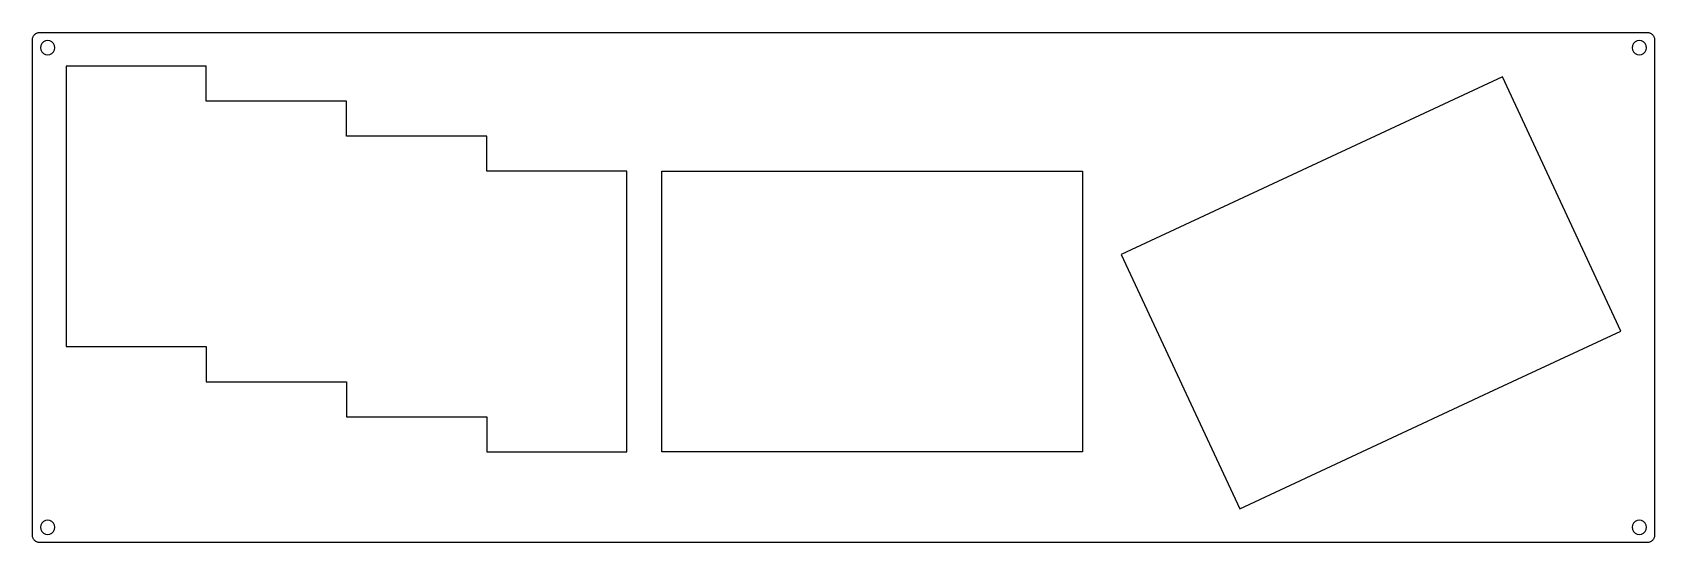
# Model space of a CAD drawing. Extents: x 0 to 220, y 0 to 69.
import ezdxf

# ---------------------------------------------------------------- set-up
doc = ezdxf.new("R2010")
doc.units = 0
doc.layers.get('0').update_dxf_attribs({"linetype": 'CONTINUOUS'})

msp = doc.modelspace()

# ---------------------------------------------------------------- linework, layer by layer
at = {"color": 0}
for p, q in [((0.095085, 68.4018), (0.097841, 68.4802)), ((0.095085, 1.1107), (0.095085, 68.4018)), ((0.097841, 68.4802), (0.107487, 68.5588)), ((0.107487, 68.5588), (0.122645, 68.6361)), ((0.122645, 68.6361), (0.143316, 68.7116)), ((0.143316, 68.7116), (0.170877, 68.7846)), ((0.170877, 68.7846), (0.20395, 68.8552)), ((0.20395, 68.8552), (0.242535, 68.9254)), ((0.242535, 68.9254), (0.285254, 68.9903)), ((0.285254, 68.9903), (0.334863, 69.052)), ((0.334863, 69.052), (0.38723, 69.1099)), ((0.38723, 69.1099), (0.445107, 69.1624)), ((0.445107, 69.1624), (0.507118, 69.2118)), ((0.507118, 69.2118), (0.571885, 69.2549)), ((0.571885, 69.2549), (0.642165, 69.2933)), ((0.642165, 69.2933), (0.712445, 69.3265)), ((0.712445, 69.3265), (0.785481, 69.354)), ((0.785481, 69.354), (0.861275, 69.3745)), ((0.861275, 69.3745), (0.938445, 69.3896)), ((0.938445, 69.3896), (1.01699, 69.3995)), ((1.01699, 69.3995), (1.09554, 69.402)), ((1.09554, 69.402), (219.499, 69.402)), ((219.499, 69.402), (219.578, 69.3995)), ((219.578, 69.3995), (219.655, 69.3896)), ((219.655, 69.3896), (219.732, 69.3745)), ((219.732, 69.3745), (219.808, 69.354)), ((219.808, 69.354), (219.883, 69.3265)), ((219.883, 69.3265), (219.953, 69.2933)), ((219.953, 69.2933), (220.022, 69.2549)), ((220.022, 69.2549), (220.088, 69.2118)), ((220.088, 69.2118), (220.149, 69.1624)), ((220.149, 69.1624), (220.206, 69.1099)), ((220.206, 69.1099), (220.26, 69.052)), ((220.26, 69.052), (220.308, 68.9903)), ((220.308, 68.9903), (220.352, 68.9254)), ((220.352, 68.9254), (220.391, 68.8552)), ((220.391, 68.8552), (220.424, 68.7846)), ((220.424, 68.7846), (220.45, 68.7116)), ((220.45, 68.7116), (220.471, 68.6361)), ((220.471, 68.6361), (220.488, 68.5588)), ((220.488, 68.5588), (220.497, 68.4802)), ((220.497, 68.4802), (220.5, 68.4018)), ((220.5, 68.4018), (220.5, 1.1107)), ((1.24299, 67.6286), (1.19476, 67.3269)), ((1.19476, 67.3269), (1.24299, 67.0264)), ((1.38217, 67.9002), (1.24299, 67.6286)), ((1.24299, 67.0264), (1.38217, 66.7537)), ((1.59714, 68.115), (1.38217, 67.9002)), ((1.38217, 66.7537), (1.59714, 66.5385)), ((1.86862, 68.2544), (1.59714, 68.115)), ((1.59714, 66.5385), (1.86862, 66.3995)), ((2.16903, 68.301), (1.86862, 68.2544)), ((1.86862, 66.3995), (2.16903, 66.3512)), ((2.47082, 68.2544), (2.16903, 68.301)), ((2.16903, 66.3512), (2.47082, 66.3995)), ((2.74367, 68.115), (2.47082, 68.2544)), ((2.47082, 66.3995), (2.74367, 66.5385)), ((2.95865, 67.9002), (2.74367, 68.115)), ((2.74367, 66.5385), (2.95865, 66.7537)), ((3.09783, 67.6286), (2.95865, 67.9002)), ((2.95865, 66.7537), (3.09783, 67.0264)), ((3.14331, 67.3269), (3.09783, 67.6286)), ((3.09783, 67.0264), (3.14331, 67.3269)), ((217.497, 67.6286), (217.449, 67.3269)), ((217.449, 67.3269), (217.497, 67.0264)), ((217.635, 67.9002), (217.497, 67.6286)), ((217.497, 67.0264), (217.635, 66.7537)), ((217.851, 68.115), (217.635, 67.9002)), ((217.635, 66.7537), (217.851, 66.5385)), ((218.124, 68.2544), (217.851, 68.115)), ((217.851, 66.5385), (218.124, 66.3995)), ((218.424, 68.301), (218.124, 68.2544)), ((218.124, 66.3995), (218.424, 66.3512)), ((218.725, 68.2544), (218.424, 68.301)), ((218.424, 66.3512), (218.725, 66.3995)), ((218.998, 68.115), (218.725, 68.2544)), ((218.725, 66.3995), (218.998, 66.5385)), ((219.213, 67.9002), (218.998, 68.115)), ((218.998, 66.5385), (219.213, 66.7537)), ((219.352, 67.6286), (219.213, 67.9002)), ((219.213, 66.7537), (219.352, 67.0264)), ((219.399, 67.3269), (219.352, 67.6286)), ((219.352, 67.0264), (219.399, 67.3269)), ((4.67018, 64.8271), (4.67018, 26.7257)), ((23.7216, 64.8271), (4.67018, 64.8271)), ((23.7216, 60.0661), (23.7216, 64.8271)), ((199.821, 63.3705), (148.025, 39.2176)), ((215.925, 28.8382), (199.821, 63.3705)), ((42.7715, 60.0661), (23.7216, 60.0661)), ((42.7715, 55.3021), (42.7715, 60.0661)), ((61.8215, 55.3021), (42.7715, 55.3021)), ((61.8215, 50.5411), (61.8215, 55.3021)), ((80.8715, 50.5411), (61.8215, 50.5411)), ((80.8715, 12.4382), (80.8715, 50.5411)), ((85.6312, 50.5411), (142.784, 50.5411)), ((85.6312, 12.4382), (85.6312, 50.5411)), ((142.784, 50.5411), (142.784, 12.4382)), ((148.025, 39.2176), (164.127, 4.68535)), ((198.659, 20.7891), (215.925, 28.8382)), ((4.67018, 26.7257), (23.7202, 26.7257)), ((23.7202, 26.7257), (23.7202, 21.9632)), ((23.7202, 21.9632), (42.7687, 21.9632)), ((42.7687, 21.9632), (42.7687, 17.2007)), ((164.127, 4.68535), (198.659, 20.7877)), ((198.659, 20.7877), (198.659, 20.7891)), ((42.7687, 17.2007), (61.8201, 17.2007)), ((61.8201, 17.2007), (61.8201, 12.4382)), ((61.8201, 12.4382), (80.8715, 12.4382)), ((142.784, 12.4382), (85.6312, 12.4382)), ((1.24299, 2.48736), (1.19476, 2.18557)), ((1.38217, 2.75883), (1.24299, 2.48736)), ((1.59714, 2.97518), (1.38217, 2.75883)), ((1.86862, 3.11299), (1.59714, 2.97518)), ((2.16903, 3.16122), (1.86862, 3.11299)), ((2.47082, 3.11299), (2.16903, 3.16122)), ((2.74367, 2.97518), (2.47082, 3.11299)), ((2.95865, 2.75883), (2.74367, 2.97518)), ((3.09783, 2.48736), (2.95865, 2.75883)), ((3.14331, 2.18557), (3.09783, 2.48736)), ((217.497, 2.48736), (217.449, 2.18557)), ((217.635, 2.75883), (217.497, 2.48736)), ((217.851, 2.97518), (217.635, 2.75883)), ((218.124, 3.11299), (217.851, 2.97518)), ((218.424, 3.16122), (218.124, 3.11299)), ((218.725, 3.11299), (218.424, 3.16122)), ((218.998, 2.97518), (218.725, 3.11299)), ((219.213, 2.75883), (218.998, 2.97518)), ((219.352, 2.48736), (219.213, 2.75883)), ((219.399, 2.18557), (219.352, 2.48736)), ((0.097841, 1.03215), (0.095085, 1.1107)), ((0.107487, 0.953604), (0.097841, 1.03215)), ((0.122645, 0.876434), (0.107487, 0.953604)), ((0.143316, 0.802019), (0.122645, 0.876434)), ((0.170877, 0.727604), (0.143316, 0.802019)), ((0.20395, 0.657324), (0.170877, 0.727604)), ((0.242535, 0.588423), (0.20395, 0.657324)), ((0.285254, 0.522277), (0.242535, 0.588423)), ((0.334863, 0.460266), (0.285254, 0.522277)), ((0.38723, 0.403765), (0.334863, 0.460266)), ((0.445107, 0.350022), (0.38723, 0.403765)), ((0.507118, 0.30179), (0.445107, 0.350022)), ((0.571885, 0.257693), (0.507118, 0.30179)), ((0.642165, 0.219108), (0.571885, 0.257693)), ((0.712445, 0.187413), (0.642165, 0.219108)), ((0.785481, 0.159852), (0.712445, 0.187413)), ((0.861275, 0.137804), (0.785481, 0.159852)), ((0.938445, 0.122645), (0.861275, 0.137804)), ((1.01699, 0.114377), (0.938445, 0.122645)), ((1.09554, 0.110243), (1.01699, 0.114377)), ((219.499, 0.110243), (1.09554, 0.110243)), ((1.19476, 2.18557), (1.24299, 1.88516)), ((1.24299, 1.88516), (1.38217, 1.6123)), ((1.38217, 1.6123), (1.59714, 1.39733)), ((1.59714, 1.39733), (1.86862, 1.25815)), ((1.86862, 1.25815), (2.16903, 1.21129)), ((2.16903, 1.21129), (2.47082, 1.25815)), ((2.47082, 1.25815), (2.74367, 1.39733)), ((2.74367, 1.39733), (2.95865, 1.6123)), ((2.95865, 1.6123), (3.09783, 1.88516)), ((3.09783, 1.88516), (3.14331, 2.18557)), ((217.449, 2.18557), (217.497, 1.88516)), ((217.497, 1.88516), (217.635, 1.6123)), ((217.635, 1.6123), (217.851, 1.39733)), ((217.851, 1.39733), (218.124, 1.25815)), ((218.124, 1.25815), (218.424, 1.21129)), ((218.424, 1.21129), (218.725, 1.25815)), ((218.725, 1.25815), (218.998, 1.39733)), ((218.998, 1.39733), (219.213, 1.6123)), ((219.213, 1.6123), (219.352, 1.88516)), ((219.352, 1.88516), (219.399, 2.18557)), ((219.578, 0.114377), (219.499, 0.110243)), ((219.655, 0.122645), (219.578, 0.114377)), ((219.732, 0.137804), (219.655, 0.122645)), ((219.808, 0.159852), (219.732, 0.137804)), ((219.883, 0.187413), (219.808, 0.159852)), ((219.953, 0.219108), (219.883, 0.187413)), ((220.022, 0.257693), (219.953, 0.219108)), ((220.088, 0.30179), (220.022, 0.257693)), ((220.149, 0.350022), (220.088, 0.30179)), ((220.206, 0.403765), (220.149, 0.350022)), ((220.26, 0.460266), (220.206, 0.403765)), ((220.308, 0.522277), (220.26, 0.460266)), ((220.352, 0.588423), (220.308, 0.522277)), ((220.391, 0.657324), (220.352, 0.588423)), ((220.424, 0.727604), (220.391, 0.657324)), ((220.45, 0.802019), (220.424, 0.727604)), ((220.471, 0.876434), (220.45, 0.802019)), ((220.488, 0.953604), (220.471, 0.876434)), ((220.497, 1.03215), (220.488, 0.953604)), ((220.5, 1.1107), (220.497, 1.03215))]:
    msp.add_line(p, q, dxfattribs=at)

doc.saveas('drawing.dxf')
